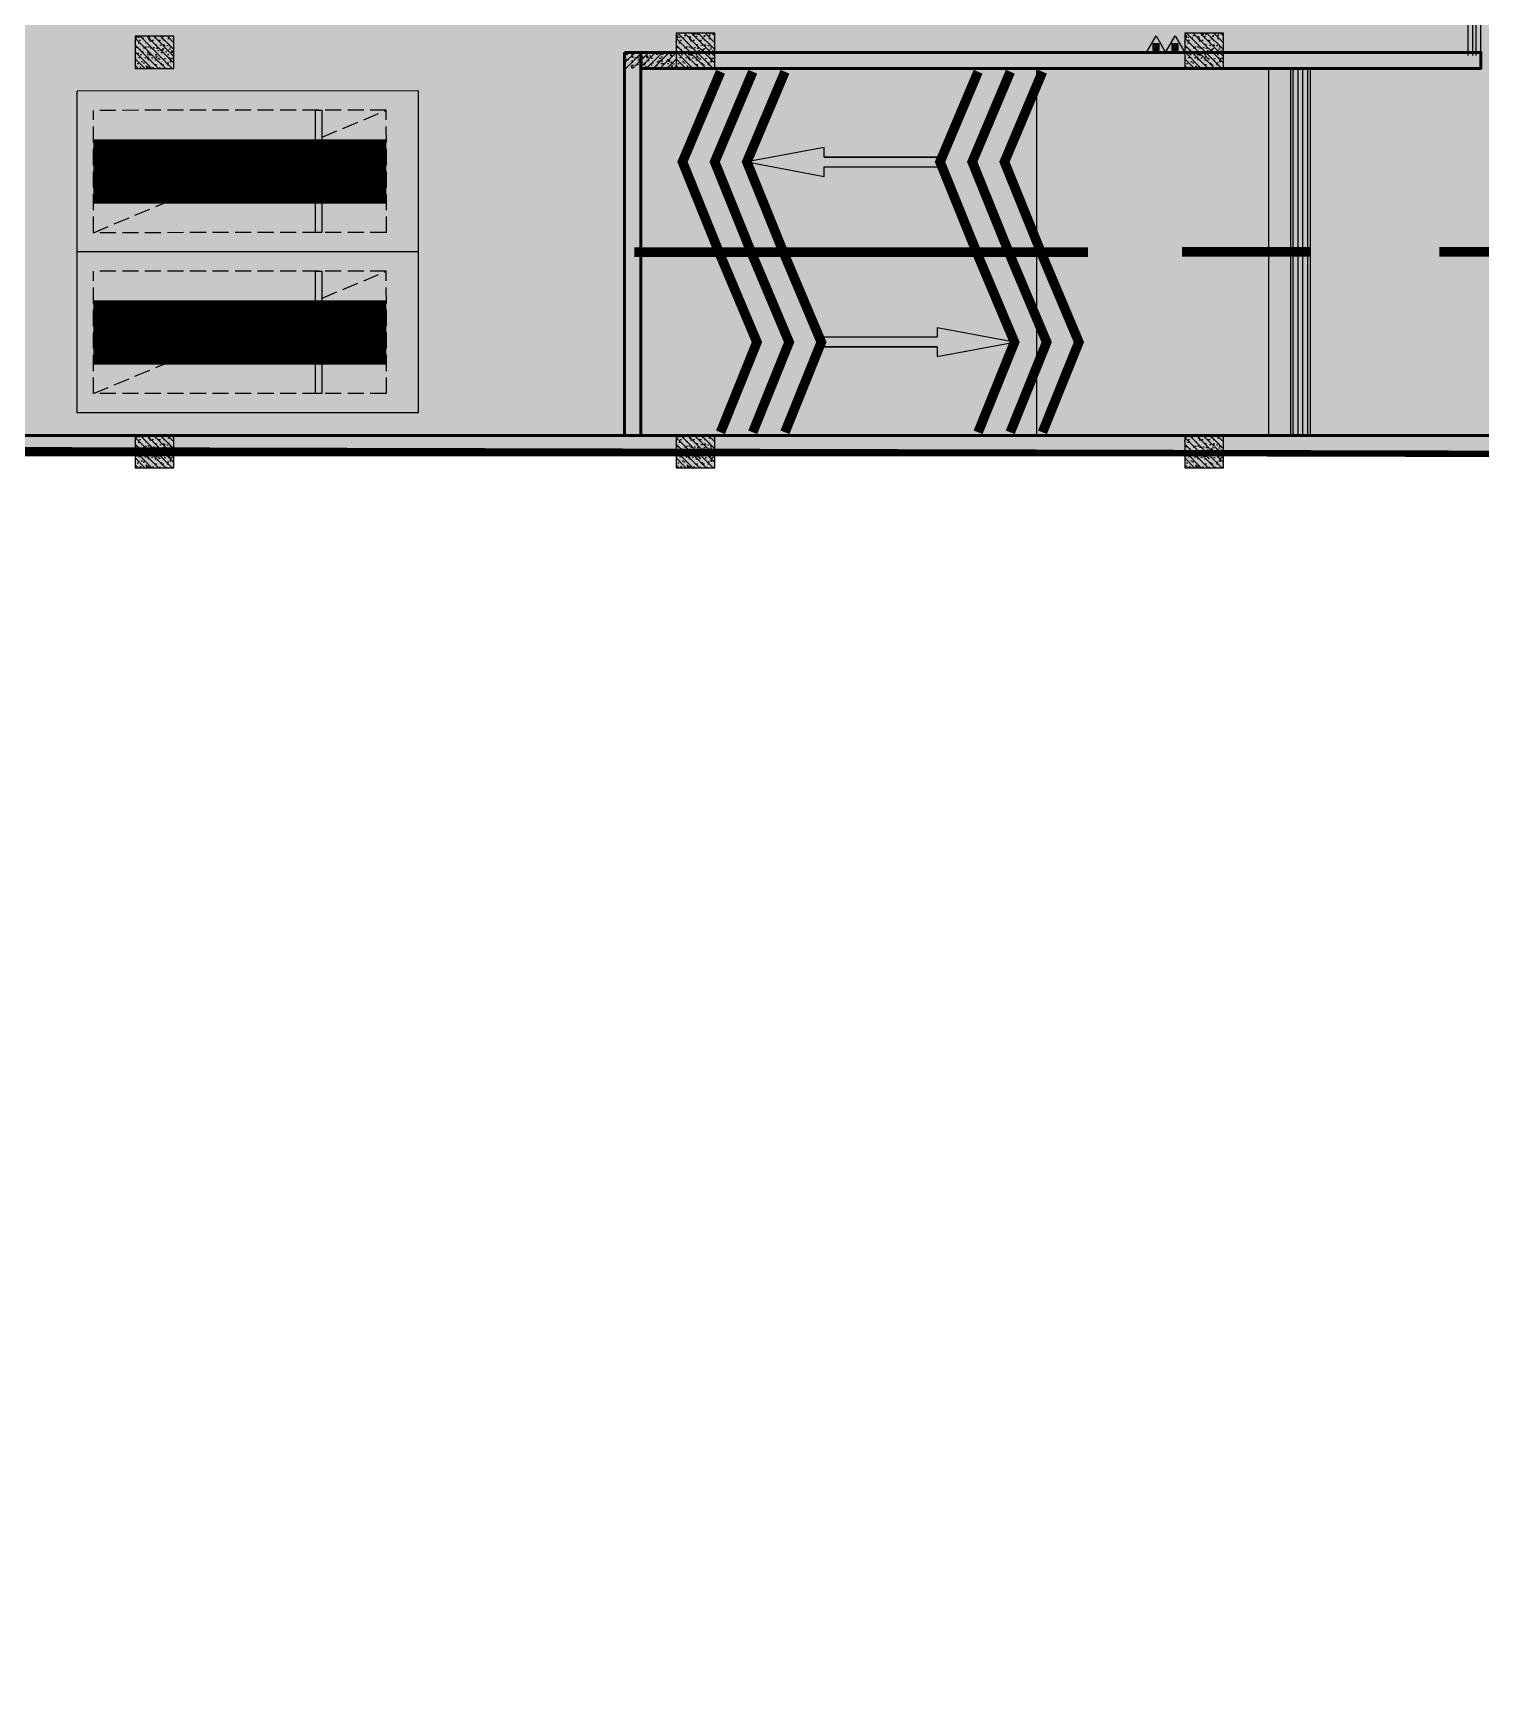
# Model space of a CAD drawing. Extents: x -1338203 to 1886333, y -530034 to 1031844.
# Drawn here: x 722270 to 744757, y -407990 to -382304 of the extents above; entities that cross this region are included whole.
import ezdxf

# ---------------------------------------------------------------- set-up
doc = ezdxf.new("R2010")
doc.units = 0
doc.header["$LTSCALE"] = 1000
doc.header["$MEASUREMENT"] = 0
doc.linetypes.add('A-001-平面B2$0$__DASH', pattern=[0.35, 0.25, -0.1])
for name, color, linetype in [('A-001-平面参照B2$0$0A-E-STRS-RAIL', 163, 'Continuous'), ('A-001-平面参照B2$0$0A-SC-CLNG', 134, 'Continuous'), ('A-001-平面参照B2$0$AUDIT_D_210610200414-0', 40, 'Continuous'), ('A-001-平面参照B2$0$AUDIT_D_230227194758-1', 52, 'Continuous'), ('S001地下二墙柱$0$0S-CW-HATCH', 251, 'Continuous'), ('S001地下二墙柱$0$0S-CW-HATCH-UP', 251, 'Continuous'), ('S001地下二墙柱$0$S001地下二墙柱$0$0S-CC-LINE', 52, 'Continuous'), ('S001地下二墙柱$0$S001地下二墙柱$0$0S-CW-HATCH', 251, 'Continuous'), ('S001地下二墙柱$0$S001地下二墙柱$0$0S-CW-HATCH-UP', 251, 'Continuous'), ('中心线', 42, 'Continuous'), ('地面指向箭头', 7, 'Continuous'), ('坡道线', 7, 'Continuous'), ('负二层消火栓$0$负二层消火栓$1$0P-EQUIP-FH', 7, 'Continuous')]:
    doc.layers.add(name, color=color, linetype=linetype)
doc.layers.add('p-a-regular-deadend', color=6, linetype='Continuous', true_color=0xff00ff)
doc.layers.add('p-h-walkable', color=7, linetype='Continuous', lineweight=70, true_color=0xf0f0f0)
doc.layers.add('S001地下二墙柱$0$0S-CW-LINE', color=7, linetype='Continuous', lineweight=50)
pattern_1 = [(45, (0.0005, -9e-05), (-53.0330086, 53.0330086), []), (50, (0.0005, -9e-05), (215.178055, -18.82564), [22.5, -247.5]), (355, (0.0005, -9e-05), (-41.6254, 225.65764), [18, -198]), (100.4514, (17.93, -1.57), (173.552815, 206.831863), [19.122057, -210.342634]), (46.1842, (0.0005, 60), (320.172315, -49.655704), [33.75, -371.25]), (96.6356, (26.68, 55.86), (280.39881, 292.23536), [28.68309, -315.5139]), (351.1842, (0.0005, 60), (280.39858, 292.23558), [27, -297]), (21, (30, 45), (179.072116, -120.785667), [22.5, -247.5]), (326, (30, 45), (72.9946, 217.545014), [18, -198]), (71.4514, (44.92, 34.93), (252.06679, 96.75915), [19.122057, -210.342634]), (37.5, (0.0005, -9e-05), (3.6479566, 99.868156), [0, -195.6, 0, -201, 0, -198.75]), (7.5, (0.0005, -9e-05), (78.920861, 118.323514), [0, -114.6, 0, -191.1, 0, -75.75]), (327.5, (-66.9, -9e-05), (160.146731, -6.7664615), [0, -75, 0, -234, 0, -310.5]), (317.5, (-96.9, -9e-05), (174.95585, 30.031495), [0, -97.5, 0, -155.4, 0, -220.5])]

# ---------------------------------------------------------------- blocks, each defined once
blk = doc.blocks.new('A-001-平面参照B2')
at = {"layer": 'A-001-平面参照B2$0$0A-SC-CLNG', "ltscale": 0.002}
h = blk.add_hatch(dxfattribs=at)
h.set_pattern_fill('LINE', color=256, scale=80, angle=90)
h.set_pattern_definition([(90, (-765015.37, -306889.07), (-76.2, 5e-15), [])])
h.paths.add_polyline_path([(-24559, -219243), (-24259, -219243), (-24259, -224943), (-24559, -224943)])
at = {"layer": 'A-001-平面参照B2$0$0A-E-STRS-RAIL'}
for points in [[(-21734, -219043), (-21734, -210643)], [(-21684, -219043), (-21684, -210643)]]:
    blk.add_lwpolyline(points, dxfattribs=at)
at = {"layer": 'A-001-平面参照B2$0$0A-SC-CLNG', "ltscale": 0.002}
blk.add_lwpolyline([(-24559, -219243), (-24259, -219243), (-24259, -224943), (-24559, -224943)], close=True, dxfattribs=at)
at = {"layer": 'A-001-平面参照B2$0$AUDIT_D_210610200414-0'}
for points in [[(-28509, -219243), (-28509, -224943)], [(-24909, -219243), (-24909, -224943)]]:
    blk.add_lwpolyline(points, dxfattribs=at)
at = {"layer": 'A-001-平面参照B2$0$AUDIT_D_230227194758-1'}
for points in [[(-21809, -219043), (-21809, -210643)], [(-21609, -219043), (-21609, -210643)]]:
    blk.add_lwpolyline(points, dxfattribs=at)
blk = doc.blocks.new('负二层消火栓$0$负二层消火栓$1$$TwtSys$00000546')
h = blk.add_hatch()
h.set_pattern_fill('ANSI31', color=256, scale=200, style=0)
h.set_pattern_definition([(45, (-38543.802, -6670.83), (-17.67767, 17.67767), [])])
h.paths.add_polyline_path([(-65, 174), (65, 174), (65, 44), (-65, 44)])
for points in [[(0, 344), (-198, 0), (198, 0)], [(-65, 174), (65, 174), (65, 44), (-65, 44)]]:
    blk.add_lwpolyline(points, close=True)
blk = doc.blocks.new('负二层消火栓')
at = {"layer": '负二层消火栓$0$负二层消火栓$1$0P-EQUIP-FH', "xscale": -0.75, "yscale": 0.75, "zscale": 0.75}
for p in [(-26655, -218993), (-26358, -218993)]:
    blk.add_blockref('负二层消火栓$0$负二层消火栓$1$$TwtSys$00000546', p, dxfattribs=at)
blk = doc.blocks.new('直行')
at = {"layer": '地面指向箭头'}
blk.add_hatch(color=251, dxfattribs=at).paths.add_polyline_path([(-29241, 4059962), (-29466, 4058762), (-29316, 4058762), (-29316, 4056961), (-29166, 4056961), (-29166, 4058762), (-29016, 4058762)])
at = {"layer": '地面指向箭头', "color": 251}
blk.add_lwpolyline([(-29316, 4058762), (-29316, 4056961), (-29316, 4058762), (-29316, 4058762), (-29466, 4058762), (-29241, 4059962), (-29016, 4058762), (-29166, 4058762), (-29166, 4056961), (-29316, 4056961), (-29316, 4056961)], dxfattribs=at)
blk = doc.blocks.new('A$C3d42903c')
at = {"layer": '中心线', "color": 251, "const_width": 150}
for points in [[(327466, 143538), (329466, 143538)], [(331466, 143538), (333466, 143538)]]:
    blk.add_lwpolyline(points, dxfattribs=at)
at = {"layer": '坡道线', "color": 251, "const_width": 150}
for points in [[(320276, 143534), (319710, 144934), (320301, 146334)], [(320776, 143534), (320210, 144934), (320801, 146334)], [(321276, 143534), (320710, 144934), (321301, 146334)], [(324276, 143534), (323710, 144934), (324301, 146334)], [(324776, 143534), (324210, 144934), (324801, 146334)], [(325276, 143534), (324710, 144934), (325301, 146334)], [(320301, 140734), (320866, 142134), (320276, 143534)], [(320801, 140734), (321366, 142134), (320776, 143534)], [(321301, 140734), (321866, 142134), (321276, 143534)], [(324301, 140734), (324866, 142134), (324276, 143534)], [(324801, 140734), (325366, 142134), (324776, 143534)], [(325301, 140734), (325866, 142134), (325276, 143534)]]:
    blk.add_lwpolyline(points, dxfattribs=at)
at = {"layer": '坡道线', "color": 251, "ltscale": 0.002, "const_width": 150}
blk.add_lwpolyline([(318960, 143534), (326010, 143534)], dxfattribs=at)
at = {"layer": '地面指向箭头', "color": 251, "xscale": -1}
for p, rotation in [((4380673, 115693), 90), ((-3735096, 171375), 270)]:
    blk.add_blockref('直行', p, dxfattribs=dict(at, rotation=rotation))

msp = doc.modelspace()

# ---------------------------------------------------------------- hatches: boundary and pattern name
at = {"layer": 'p-h-walkable', "ltscale": 0.002}
h = msp.add_hatch(color=256, dxfattribs=at)
h.dxf.hatch_style = 1
h.paths.add_polyline_path([(728556.4, -320761.3), (728556.4, -348211.5), (746356.3, -348211.5), (750916.3, -338175), (842896.3, -338175), (843211.3, -349155), (839116.3, -349155), (839116.3, -377051.5), (864906.4, -377051.5), (864906.4, -390806.6), (875856.3, -395571.5), (875856.3, -404751.5), (834560.3, -404751.5), (839142.7, -442064.3), (869465.2, -438340.4), (871163.2, -452166.5), (873704.1, -451854.5), (877328.6, -464960.4), (761876, -479139.1), (761132.9, -468418.3), (764950.6, -465209), (763252.8, -451384.3), (799242.4, -446964.4), (793807.3, -404751.5), (750756.3, -404751.5), (751556.3, -388855), (648066.6, -388604.4), (648066.6, -380374.4), (641016.6, -380374.4), (641512.3, -365348.2), (660006.6, -364574.4), (660306.6, -340846.8), (656406.6, -340846.8), (656406.6, -336396.8), (656656.4, -340532.4), (656406.4, -332417.4), (712156.4, -332417.4), (712080.9, -320761.3)])
at = {"layer": 'S001地下二墙柱$0$0S-CW-HATCH'}
h = msp.add_hatch(color=256, dxfattribs=at)
h.dxf.hatch_style = 1
h.paths.add_polyline_path([(712866.6, -388554.4), (751556.6, -388554.4), (751556.6, -388854.4), (712866.6, -388854.4)])
at = {"layer": 'S001地下二墙柱$0$0S-CW-HATCH-UP'}
h = msp.add_hatch(dxfattribs=at)
h.set_pattern_fill('钢筋混凝土', color=256, scale=30)
h.set_pattern_definition([(45, (249117.98, -171970.62), (-53.033009, 53.033009), []), (50, (249117.98, -171970.62), (215.178055, -18.82564), [22.5, -247.5]), (355, (249117.98, -171970.62), (-41.6254, 225.65764), [18, -198]), (100.4514, (249135.9, -171972.2), (173.552815, 206.83186), [19.12206, -210.34263]), (46.1842, (249117.98, -171910.62), (320.17231, -49.6557), [33.75, -371.25]), (96.6356, (249144.66, -171914.76), (280.39881, 292.23536), [28.68309, -315.5139]), (351.1842, (249117.98, -171910.62), (280.39858, 292.23558), [27, -297]), (21, (249147.98, -171925.62), (179.072116, -120.78567), [22.5, -247.5]), (326, (249147.98, -171925.62), (72.9946, 217.54501), [18, -198]), (71.4514, (249162.9, -171935.69), (252.06679, 96.75915), [19.12206, -210.34263]), (37.5, (249117.98, -171970.62), (3.647957, 99.868156), [0, -195.6, 0, -201, 0, -198.75]), (7.5, (249117.98, -171970.62), (78.920861, 118.323514), [0, -114.6, 0, -191.1, 0, -75.75]), (327.5, (249051.08, -171970.62), (160.146731, -6.766462), [0, -75, 0, -234, 0, -310.5]), (317.5, (249021.08, -171970.62), (174.95585, 30.031495), [0, -97.5, 0, -155.4, 0, -220.5])])
h.paths.add_polyline_path([(712866.6, -388554.4), (751556.6, -388554.4), (751556.6, -388854.4), (712866.6, -388854.4)])
at = {"layer": 'S001地下二墙柱$0$S001地下二墙柱$0$0S-CW-HATCH'}
h = msp.add_hatch(color=256, dxfattribs=at)
h.dxf.hatch_style = 1
h.paths.add_polyline_path([(724456.6, -382854.4), (724456.6, -382354.4), (723856.6, -382354.4), (723856.6, -382854.4)])
h = msp.add_hatch(color=256, dxfattribs=at)
h.dxf.hatch_style = 1
h.paths.add_polyline_path([(732856.6, -382854.4), (732856.6, -382304.4), (732256.6, -382304.4), (732256.6, -382854.4)])
h = msp.add_hatch(color=256, dxfattribs=at)
h.dxf.hatch_style = 1
h.paths.add_polyline_path([(740756.6, -382854.4), (740756.6, -382304.4), (740156.6, -382304.4), (740156.6, -382854.4)])
at = {"layer": 'S001地下二墙柱$0$S001地下二墙柱$0$0S-CW-HATCH', "ltscale": 0.002}
h = msp.add_hatch(color=251, dxfattribs=at)
h.dxf.hatch_style = 1
h.paths.add_polyline_path([(731456.6, -382854.4), (732256.6, -382854.4), (732256.6, -382604.4), (731456.6, -382604.4)])
h = msp.add_hatch(color=251, dxfattribs=at)
h.dxf.hatch_style = 1
h.paths.add_polyline_path([(732856.6, -382604.4), (744756.6, -382604.4), (744756.6, -382854.4), (732856.6, -382854.4)])
h = msp.add_hatch(color=251, dxfattribs=at)
h.dxf.hatch_style = 1
h.paths.add_polyline_path([(731706.6, -382854.4), (731456.6, -382854.4), (731456.6, -388554.4), (731706.6, -388554.4)])
at = {"layer": 'S001地下二墙柱$0$S001地下二墙柱$0$0S-CW-HATCH'}
h = msp.add_hatch(color=256, dxfattribs=at)
h.dxf.hatch_style = 1
h.paths.add_polyline_path([(724456.6, -389054.4), (724456.6, -388554.4), (723856.6, -388554.4), (723856.6, -389054.4)])
h = msp.add_hatch(color=256, dxfattribs=at)
h.dxf.hatch_style = 1
h.paths.add_polyline_path([(732856.6, -389054.4), (732856.6, -388554.4), (732256.6, -388554.4), (732256.6, -389054.4)])
h = msp.add_hatch(color=256, dxfattribs=at)
h.dxf.hatch_style = 1
h.paths.add_polyline_path([(740756.6, -389054.4), (740756.6, -388554.4), (740156.6, -388554.4), (740156.6, -389054.4)])
at = {"layer": 'S001地下二墙柱$0$S001地下二墙柱$0$0S-CW-HATCH-UP'}
h = msp.add_hatch(dxfattribs=at)
h.set_pattern_fill('钢筋混凝土', color=256, scale=30, angle=-90)
h.set_pattern_definition([(315, (733408.32, -415165.15), (53.03301, 53.03301), []), (320, (733408.32, -415165.15), (-18.8256, -215.1781), [22.5, -247.5]), (265, (733408.32, -415165.15), (225.6576, 41.6254), [18, -198]), (10.4514, (733406.75, -415183.08), (206.8319, -173.5528), [19.122, -210.3426]), (316.1842, (733468.32, -415165.15), (-49.6557, -320.1723), [33.75, -371.25]), (6.6356, (733464.18, -415191.83), (292.2354, -280.3988), [28.683, -315.514]), (261.1842, (733468.32, -415165.15), (292.2356, -280.3986), [27, -297]), (291, (733453.32, -415195.15), (-120.7857, -179.0721), [22.5, -247.5]), (236, (733453.32, -415195.15), (217.545, -72.9946), [18, -198]), (341.4514, (733443.26, -415210.07), (96.7591, -252.0668), [19.122, -210.3426]), (307.5, (733408.32, -415165.15), (99.86816, -3.64796), [0, -195.6, 0, -201, 0, -198.75]), (277.5, (733408.32, -415165.15), (118.3235, -78.92086), [0, -114.6, 0, -191.1, 0, -75.75]), (237.5, (733408.32, -415098.25), (-6.76646, -160.14673), [0, -75, 0, -234, 0, -310.5]), (227.5, (733408.32, -415068.25), (30.0315, -174.95585), [0, -97.5, 0, -155.4, 0, -220.5])])
h.paths.add_polyline_path([(724456.6, -382854.4), (724456.6, -382354.4), (723856.6, -382354.4), (723856.6, -382854.4)])
h = msp.add_hatch(dxfattribs=at)
h.set_pattern_fill('钢筋混凝土', color=256, scale=30, angle=-90)
h.set_pattern_definition([(315, (741808.33, -415165.15), (53.03301, 53.03301), []), (320, (741808.33, -415165.15), (-18.8256, -215.1781), [22.5, -247.5]), (265, (741808.33, -415165.15), (225.6576, 41.6254), [18, -198]), (10.4514, (741806.76, -415183.08), (206.8319, -173.5528), [19.122, -210.3426]), (316.1842, (741868.33, -415165.15), (-49.6557, -320.1723), [33.75, -371.25]), (6.6356, (741864.2, -415191.83), (292.2354, -280.3988), [28.683, -315.514]), (261.1842, (741868.33, -415165.15), (292.2356, -280.3986), [27, -297]), (291, (741853.33, -415195.15), (-120.7857, -179.0721), [22.5, -247.5]), (236, (741853.33, -415195.15), (217.545, -72.9946), [18, -198]), (341.4514, (741843.27, -415210.07), (96.7591, -252.0668), [19.122, -210.3426]), (307.5, (741808.33, -415165.15), (99.86816, -3.64796), [0, -195.6, 0, -201, 0, -198.75]), (277.5, (741808.33, -415165.15), (118.3235, -78.92086), [0, -114.6, 0, -191.1, 0, -75.75]), (237.5, (741808.33, -415098.25), (-6.76646, -160.14673), [0, -75, 0, -234, 0, -310.5]), (227.5, (741808.33, -415068.25), (30.0315, -174.95585), [0, -97.5, 0, -155.4, 0, -220.5])])
h.paths.add_polyline_path([(732856.6, -382854.4), (732856.6, -382304.4), (732256.6, -382304.4), (732256.6, -382854.4)])
h = msp.add_hatch(dxfattribs=at)
h.set_pattern_fill('钢筋混凝土', color=256, scale=30, angle=-90)
h.set_pattern_definition([(315, (749708.33, -415165.15), (53.03301, 53.03301), []), (320, (749708.33, -415165.15), (-18.8256, -215.1781), [22.5, -247.5]), (265, (749708.33, -415165.15), (225.6576, 41.6254), [18, -198]), (10.4514, (749706.76, -415183.08), (206.8319, -173.5528), [19.122, -210.3426]), (316.1842, (749768.33, -415165.15), (-49.6557, -320.1723), [33.75, -371.25]), (6.6356, (749764.2, -415191.83), (292.2354, -280.3988), [28.683, -315.514]), (261.1842, (749768.33, -415165.15), (292.2356, -280.3986), [27, -297]), (291, (749753.33, -415195.15), (-120.7857, -179.0721), [22.5, -247.5]), (236, (749753.33, -415195.15), (217.545, -72.9946), [18, -198]), (341.4514, (749743.27, -415210.07), (96.7591, -252.0668), [19.122, -210.3426]), (307.5, (749708.33, -415165.15), (99.86816, -3.64796), [0, -195.6, 0, -201, 0, -198.75]), (277.5, (749708.33, -415165.15), (118.3235, -78.92086), [0, -114.6, 0, -191.1, 0, -75.75]), (237.5, (749708.33, -415098.25), (-6.76646, -160.14673), [0, -75, 0, -234, 0, -310.5]), (227.5, (749708.33, -415068.25), (30.0315, -174.95585), [0, -97.5, 0, -155.4, 0, -220.5])])
h.paths.add_polyline_path([(740756.6, -382854.4), (740756.6, -382304.4), (740156.6, -382304.4), (740156.6, -382854.4)])
at = {"layer": 'S001地下二墙柱$0$S001地下二墙柱$0$0S-CW-HATCH-UP', "ltscale": 0.002}
h = msp.add_hatch(dxfattribs=at)
h.set_pattern_fill('钢筋混凝土', color=251, scale=30)
h.set_pattern_definition(pattern_1)
h.paths.add_polyline_path([(731456.6, -382854.4), (732256.6, -382854.4), (732256.6, -382604.4), (731456.6, -382604.4)])
h = msp.add_hatch(dxfattribs=at)
h.set_pattern_fill('钢筋混凝土', color=251, scale=30)
h.set_pattern_definition(pattern_1)
h.paths.add_polyline_path([(732856.6, -382604.4), (744756.6, -382604.4), (744756.6, -382854.4), (732856.6, -382854.4)])
h = msp.add_hatch(dxfattribs=at)
h.set_pattern_fill('钢筋混凝土', color=251, scale=30)
h.set_pattern_definition(pattern_1)
h.paths.add_polyline_path([(731706.6, -382854.4), (731456.6, -382854.4), (731456.6, -388554.4), (731706.6, -388554.4)])
at = {"layer": 'S001地下二墙柱$0$S001地下二墙柱$0$0S-CW-HATCH-UP'}
h = msp.add_hatch(dxfattribs=at)
h.set_pattern_fill('钢筋混凝土', color=256, scale=30, angle=-90)
h.set_pattern_definition([(315, (733408.32, -421365.15), (53.03301, 53.03301), []), (320, (733408.32, -421365.15), (-18.8256, -215.1781), [22.5, -247.5]), (265, (733408.32, -421365.15), (225.6576, 41.6254), [18, -198]), (10.4514, (733406.75, -421383.08), (206.8319, -173.5528), [19.122, -210.3426]), (316.1842, (733468.32, -421365.15), (-49.6557, -320.1723), [33.75, -371.25]), (6.6356, (733464.18, -421391.83), (292.2354, -280.3988), [28.683, -315.514]), (261.1842, (733468.32, -421365.15), (292.2356, -280.3986), [27, -297]), (291, (733453.32, -421395.15), (-120.7857, -179.0721), [22.5, -247.5]), (236, (733453.32, -421395.15), (217.545, -72.9946), [18, -198]), (341.4514, (733443.26, -421410.07), (96.7591, -252.0668), [19.122, -210.3426]), (307.5, (733408.32, -421365.15), (99.86816, -3.64796), [0, -195.6, 0, -201, 0, -198.75]), (277.5, (733408.32, -421365.15), (118.3235, -78.92086), [0, -114.6, 0, -191.1, 0, -75.75]), (237.5, (733408.32, -421298.25), (-6.76646, -160.14673), [0, -75, 0, -234, 0, -310.5]), (227.5, (733408.32, -421268.25), (30.0315, -174.95585), [0, -97.5, 0, -155.4, 0, -220.5])])
h.paths.add_polyline_path([(724456.6, -389054.4), (724456.6, -388554.4), (723856.6, -388554.4), (723856.6, -389054.4)])
h = msp.add_hatch(dxfattribs=at)
h.set_pattern_fill('钢筋混凝土', color=256, scale=30, angle=-90)
h.set_pattern_definition([(315, (741808.33, -421365.15), (53.03301, 53.03301), []), (320, (741808.33, -421365.15), (-18.8256, -215.1781), [22.5, -247.5]), (265, (741808.33, -421365.15), (225.6576, 41.6254), [18, -198]), (10.4514, (741806.76, -421383.08), (206.8319, -173.5528), [19.122, -210.3426]), (316.1842, (741868.33, -421365.15), (-49.6557, -320.1723), [33.75, -371.25]), (6.6356, (741864.2, -421391.83), (292.2354, -280.3988), [28.683, -315.514]), (261.1842, (741868.33, -421365.15), (292.2356, -280.3986), [27, -297]), (291, (741853.33, -421395.15), (-120.7857, -179.0721), [22.5, -247.5]), (236, (741853.33, -421395.15), (217.545, -72.9946), [18, -198]), (341.4514, (741843.27, -421410.07), (96.7591, -252.0668), [19.122, -210.3426]), (307.5, (741808.33, -421365.15), (99.86816, -3.64796), [0, -195.6, 0, -201, 0, -198.75]), (277.5, (741808.33, -421365.15), (118.3235, -78.92086), [0, -114.6, 0, -191.1, 0, -75.75]), (237.5, (741808.33, -421298.25), (-6.76646, -160.14673), [0, -75, 0, -234, 0, -310.5]), (227.5, (741808.33, -421268.25), (30.0315, -174.95585), [0, -97.5, 0, -155.4, 0, -220.5])])
h.paths.add_polyline_path([(732856.6, -389054.4), (732856.6, -388554.4), (732256.6, -388554.4), (732256.6, -389054.4)])
h = msp.add_hatch(dxfattribs=at)
h.set_pattern_fill('钢筋混凝土', color=256, scale=30, angle=-90)
h.set_pattern_definition([(315, (749708.33, -421365.15), (53.03301, 53.03301), []), (320, (749708.33, -421365.15), (-18.8256, -215.1781), [22.5, -247.5]), (265, (749708.33, -421365.15), (225.6576, 41.6254), [18, -198]), (10.4514, (749706.76, -421383.08), (206.8319, -173.5528), [19.122, -210.3426]), (316.1842, (749768.33, -421365.15), (-49.6557, -320.1723), [33.75, -371.25]), (6.6356, (749764.2, -421391.83), (292.2354, -280.3988), [28.683, -315.514]), (261.1842, (749768.33, -421365.15), (292.2356, -280.3986), [27, -297]), (291, (749753.33, -421395.15), (-120.7857, -179.0721), [22.5, -247.5]), (236, (749753.33, -421395.15), (217.545, -72.9946), [18, -198]), (341.4514, (749743.27, -421410.07), (96.7591, -252.0668), [19.122, -210.3426]), (307.5, (749708.33, -421365.15), (99.86816, -3.64796), [0, -195.6, 0, -201, 0, -198.75]), (277.5, (749708.33, -421365.15), (118.3235, -78.92086), [0, -114.6, 0, -191.1, 0, -75.75]), (237.5, (749708.33, -421298.25), (-6.76646, -160.14673), [0, -75, 0, -234, 0, -310.5]), (227.5, (749708.33, -421268.25), (30.0315, -174.95585), [0, -97.5, 0, -155.4, 0, -220.5])])
h.paths.add_polyline_path([(740756.6, -389054.4), (740756.6, -388554.4), (740156.6, -388554.4), (740156.6, -389054.4)])

# ---------------------------------------------------------------- linework, layer by layer
for p, q in [((728256.4, -383203.8), (722956.4, -383204.4)), ((722956.6, -385704.4), (722956.4, -383204.4)), ((728256.6, -385703.8), (728256.4, -383203.8)), ((728256.4, -385703.8), (722956.4, -385704.4)), ((722956.6, -388204.4), (722956.4, -385704.4)), ((728256.6, -385703.8), (722956.6, -385704.4)), ((728256.6, -388203.8), (728256.4, -385703.8)), ((728256.6, -388203.8), (722956.6, -388204.4))]:
    msp.add_line(p, q)
at = {"linetype": 'A-001-平面B2$0$__DASH'}
for p, q in [((727756.4, -383503.9), (723206.4, -383504.3)), ((723206.6, -385404.3), (723206.4, -383504.3)), ((727756.6, -385403.9), (727756.4, -383503.9)), ((727756.6, -385403.9), (723206.6, -385404.3)), ((727756.4, -386003.9), (723206.4, -386004.3)), ((723206.6, -387904.3), (723206.4, -386004.3)), ((727756.6, -387903.9), (727756.4, -386003.9)), ((727756.6, -387903.9), (723206.6, -387904.3))]:
    msp.add_line(p, q, dxfattribs=at)
for points in [[(723206.6, -385404.3), (727756.4, -383503.9)], [(723206.6, -387904.3), (727756.4, -386003.9)]]:
    msp.add_lwpolyline(points, dxfattribs=at)
for points in [[(726756.4, -383504), (726756.6, -385404), (726656.6, -385404), (726656.4, -383504)], [(726756.4, -386004), (726756.6, -387904), (726656.6, -387904), (726656.4, -386004)]]:
    msp.add_lwpolyline(points, close=True)
at = {"layer": 'p-a-regular-deadend', "ltscale": 0.002, "const_width": 1000}
for points in [[(723206.5, -384454.3), (727756.5, -384453.9)], [(723206.5, -386954.3), (727756.5, -386953.9)]]:
    msp.add_lwpolyline(points, dxfattribs=at)
at = {"layer": 'p-h-walkable', "ltscale": 0.002, "const_width": 100, "elevation": -83050}
msp.add_lwpolyline([(751556.3, -388855), (648066.6, -388604.4), (648066.6, -380374.4), (641016.6, -380374.4), (641512.3, -365348.2), (660006.6, -364574.4), (660306.6, -340846.8), (656406.6, -340846.8), (656406.6, -336396.8), (656656.4, -340532.4), (656406.4, -332417.4), (712156.4, -332417.4), (712080.9, -320761.3), (728556.4, -320761.3), (728556.4, -348211.5), (746356.3, -348211.5)], dxfattribs=at)
at = {"layer": 'S001地下二墙柱$0$0S-CW-LINE'}
for points in [[(731456.6, -382604.4), (731706.6, -382604.4), (731706.6, -388554.4), (731456.6, -388554.4)], [(731706.6, -382854.4), (744756.6, -382854.4), (744756.6, -382604.4), (731706.6, -382604.4)], [(712866.6, -388554.4), (751556.6, -388554.4), (751556.6, -388854.4), (712866.6, -388854.4)]]:
    msp.add_lwpolyline(points, close=True, dxfattribs=at)
at = {"layer": 'S001地下二墙柱$0$S001地下二墙柱$0$0S-CC-LINE', "color": 1}
for points in [[(724456.6, -382854.4), (724456.6, -382354.4), (723856.6, -382354.4), (723856.6, -382854.4)], [(732856.6, -382854.4), (732856.6, -382304.4), (732256.6, -382304.4), (732256.6, -382854.4)], [(740756.6, -382854.4), (740756.6, -382304.4), (740156.6, -382304.4), (740156.6, -382854.4)], [(724456.6, -389054.4), (724456.6, -388554.4), (723856.6, -388554.4), (723856.6, -389054.4)], [(732856.6, -389054.4), (732856.6, -388554.4), (732256.6, -388554.4), (732256.6, -389054.4)], [(740756.6, -389054.4), (740756.6, -388554.4), (740156.6, -388554.4), (740156.6, -389054.4)]]:
    msp.add_lwpolyline(points, close=True, dxfattribs=at)

# ---------------------------------------------------------------- block references
msp.add_blockref('A-001-平面参照B2', (766365.4, -163610.9))
at = {"ltscale": 0.002}
for name, p in [('负二层消火栓', (766365.4, -163610.9)), ('A$C3d42903c', (412646.2, -529238.7))]:
    msp.add_blockref(name, p, dxfattribs=at)

doc.saveas('drawing.dxf')
